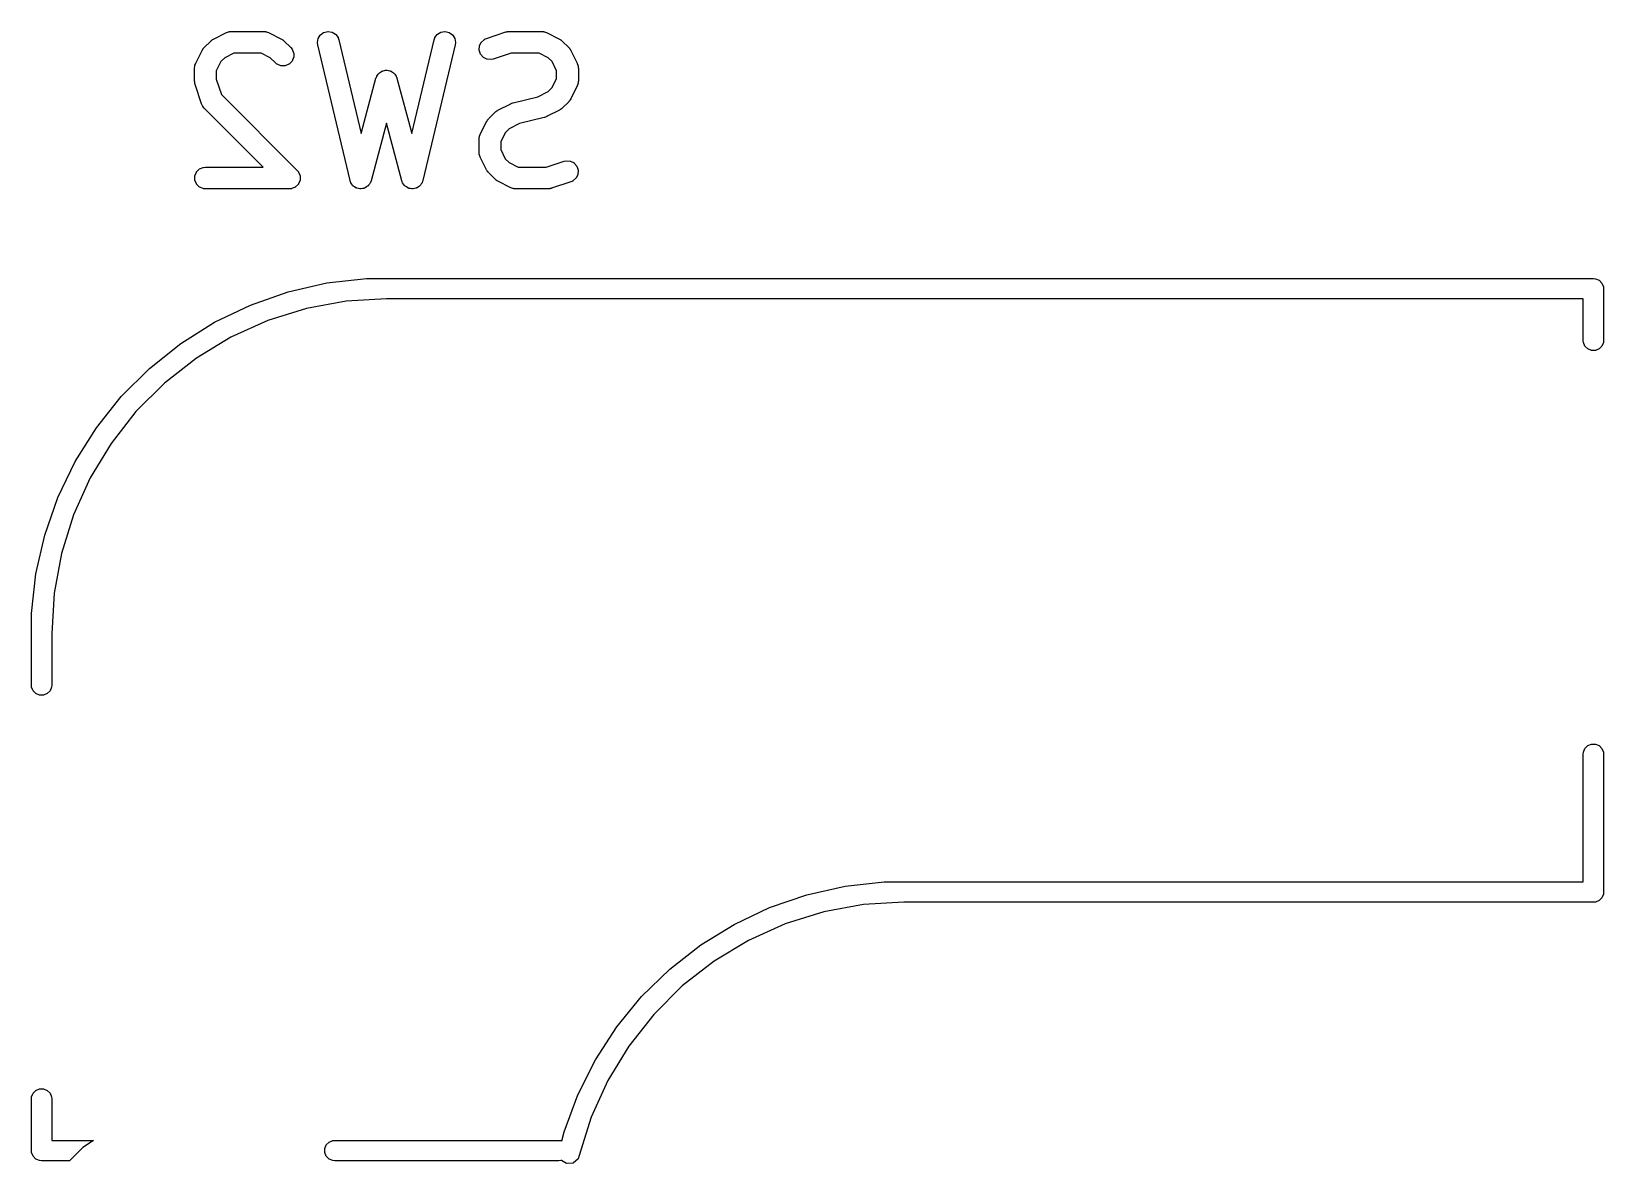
# Model space of a CAD drawing. Header units: millimetres. Extents: x 73.1 to 170.6, y -160.7 to -95.4.
# Drawn here: x 73.67 to 85.25, y -149.73 to -141.39 of the extents above; entities that cross this region are included whole.
import ezdxf

# ---------------------------------------------------------------- set-up
doc = ezdxf.new("R2010")
doc.units = ezdxf.units.MM
doc.layers.add('B.Silkscreen', color=31, linetype='CONTINUOUS', true_color=0xe8b2a7)

msp = doc.modelspace()

# ---------------------------------------------------------------- linework, layer by layer
at = {"layer": 'B.Silkscreen', "linetype": 'CONTINUOUS'}
for p, q in [((74.941716, -141.510488), (74.989335, -141.462869)), ((74.989335, -141.462869), (74.989699, -141.46254)), ((74.989699, -141.46254), (74.995122, -141.458088)), ((74.995122, -141.458088), (74.996144, -141.456911)), ((74.996144, -141.456911), (74.997256, -141.455957)), ((74.997256, -141.455957), (74.999248, -141.454702)), ((74.999248, -141.454702), (75.001064, -141.453213)), ((75.001064, -141.453213), (75.00232, -141.45246)), ((75.00232, -141.45246), (75.003754, -141.451864)), ((75.003754, -141.451864), (75.0097, -141.448124)), ((75.0097, -141.448124), (75.010127, -141.447884)), ((75.010127, -141.447884), (75.105365, -141.400265)), ((75.105365, -141.400265), (75.105814, -141.400067)), ((75.105814, -141.400067), (75.119545, -141.394812)), ((75.119545, -141.394812), (75.120976, -141.394495)), ((75.120976, -141.394495), (75.122856, -141.39436)), ((75.122856, -141.39436), (75.124598, -141.39364)), ((75.124598, -141.39364), (75.12602, -141.393284)), ((75.12602, -141.393284), (75.140652, -141.391843)), ((75.140652, -141.391843), (75.141142, -141.391819)), ((75.141142, -141.391819), (75.379237, -141.391819)), ((75.379237, -141.391819), (75.379727, -141.391843)), ((75.379727, -141.391843), (75.394359, -141.393284)), ((75.394359, -141.393284), (75.395782, -141.393641)), ((75.395782, -141.393641), (75.397521, -141.394361)), ((75.397521, -141.394361), (75.3994, -141.394495)), ((75.3994, -141.394495), (75.400833, -141.394812)), ((75.400833, -141.394812), (75.414565, -141.400067)), ((75.414565, -141.400067), (75.415014, -141.400265)), ((75.415014, -141.400265), (75.510252, -141.447884)), ((75.510252, -141.447884), (75.510679, -141.448124)), ((75.510679, -141.448124), (75.51662, -141.451862)), ((75.51662, -141.451862), (75.518058, -141.452459)), ((75.518058, -141.452459), (75.519316, -141.453214)), ((75.519316, -141.453214), (75.521126, -141.4547)), ((75.521126, -141.4547), (75.523122, -141.455956)), ((75.523122, -141.455956), (75.524237, -141.456912)), ((75.524237, -141.456912), (75.52526, -141.458092)), ((75.52526, -141.458092), (75.53068, -141.46254)), ((75.53068, -141.46254), (75.531044, -141.462869)), ((75.531044, -141.462869), (75.578663, -141.510488)), ((75.775526, -141.475299), (75.775543, -141.473831)), ((75.777514, -141.489867), (75.775526, -141.475299)), ((75.775543, -141.473831), (75.780176, -141.444936)), ((75.777604, -141.490349), (75.777514, -141.489867)), ((76.015699, -142.490349), (75.777604, -141.490349)), ((75.780176, -141.444936), (75.780855, -141.443108)), ((75.780855, -141.443108), (75.796191, -141.418186)), ((75.796191, -141.418186), (75.797518, -141.416755)), ((75.797518, -141.416755), (75.821225, -141.399598)), ((75.821225, -141.399598), (75.822998, -141.398785)), ((75.822998, -141.398785), (75.851466, -141.392007)), ((75.851466, -141.392007), (75.853416, -141.391934)), ((75.853416, -141.391934), (75.882311, -141.396567)), ((75.882311, -141.396567), (75.884139, -141.397246)), ((75.884139, -141.397246), (75.909061, -141.412582)), ((75.909061, -141.412582), (75.910492, -141.413909)), ((75.910492, -141.413909), (75.927649, -141.437616)), ((75.927649, -141.437616), (75.928325, -141.438918)), ((75.928325, -141.438918), (75.933115, -141.452818)), ((75.933115, -141.452818), (75.933252, -141.453289)), ((75.933252, -141.453289), (76.097913, -142.144869)), ((76.470083, -142.144869), (76.634746, -141.453289)), ((76.790394, -141.490348), (76.552299, -142.490349)), ((76.634746, -141.453289), (76.634883, -141.452818)), ((76.634883, -141.452818), (76.639673, -141.438918)), ((76.639673, -141.438918), (76.640349, -141.437616)), ((76.640349, -141.437616), (76.657506, -141.413909)), ((76.657506, -141.413909), (76.658937, -141.412582)), ((76.658937, -141.412582), (76.683859, -141.397246)), ((76.683859, -141.397246), (76.685687, -141.396567)), ((76.685687, -141.396567), (76.714582, -141.391934)), ((76.714582, -141.391934), (76.716532, -141.392007)), ((76.716532, -141.392007), (76.745, -141.398785)), ((76.745, -141.398785), (76.746773, -141.399598)), ((76.746773, -141.399598), (76.77048, -141.416755)), ((76.77048, -141.416755), (76.771807, -141.418186)), ((76.771807, -141.418186), (76.787143, -141.443108)), ((76.787143, -141.443108), (76.787822, -141.444936)), ((76.787822, -141.444936), (76.792455, -141.473831)), ((76.790484, -141.489866), (76.790394, -141.490348)), ((76.792472, -141.475299), (76.790484, -141.489866)), ((76.792455, -141.473831), (76.792472, -141.475299)), ((76.966506, -141.528463), (76.968581, -141.499273)), ((76.968581, -141.499273), (76.969096, -141.497392)), ((76.969096, -141.497392), (76.982182, -141.471219)), ((76.982182, -141.471219), (76.983378, -141.469678)), ((76.983378, -141.469678), (77.005485, -141.450504)), ((77.005485, -141.450504), (77.006723, -141.449715)), ((77.006723, -141.449715), (77.020149, -141.443721)), ((77.020149, -141.443721), (77.020606, -141.443544)), ((77.020606, -141.443544), (77.163462, -141.395925)), ((77.163462, -141.395925), (77.163934, -141.395793)), ((77.163934, -141.395793), (77.170771, -141.394237)), ((77.170771, -141.394237), (77.172216, -141.39364)), ((77.172216, -141.39364), (77.173638, -141.393284)), ((77.173638, -141.393284), (77.17598, -141.393052)), ((77.17598, -141.393052), (77.178273, -141.392532)), ((77.178273, -141.392532), (77.179734, -141.392421)), ((77.179734, -141.392421), (77.181282, -141.39253)), ((77.181282, -141.39253), (77.188271, -141.391843)), ((77.188271, -141.391843), (77.188761, -141.391819)), ((77.188761, -141.391819), (77.426856, -141.391819)), ((77.426856, -141.391819), (77.427346, -141.391843)), ((77.427346, -141.391843), (77.441978, -141.393284)), ((77.441978, -141.393284), (77.443401, -141.393641)), ((77.443401, -141.393641), (77.44514, -141.394361)), ((77.44514, -141.394361), (77.447019, -141.394495)), ((77.447019, -141.394495), (77.448452, -141.394812)), ((77.448452, -141.394812), (77.462184, -141.400067)), ((77.462184, -141.400067), (77.462633, -141.400265)), ((77.462633, -141.400265), (77.557871, -141.447884)), ((77.557871, -141.447884), (77.558298, -141.448124)), ((77.558298, -141.448124), (77.564239, -141.451862)), ((77.564239, -141.451862), (77.565677, -141.452459)), ((77.565677, -141.452459), (77.566935, -141.453214)), ((77.566935, -141.453214), (77.568745, -141.4547)), ((77.568745, -141.4547), (77.570741, -141.455956)), ((77.570741, -141.455956), (77.571856, -141.456912)), ((77.571856, -141.456912), (77.572879, -141.458092)), ((77.572879, -141.458092), (77.578299, -141.46254)), ((77.578299, -141.46254), (77.578663, -141.462869)), ((77.578663, -141.462869), (77.626282, -141.510488)), ((74.879112, -141.626518), (74.926731, -141.53128)), ((74.926731, -141.53128), (74.926971, -141.530853)), ((74.926971, -141.530853), (74.930711, -141.524907)), ((74.930711, -141.524907), (74.931307, -141.523473)), ((74.931307, -141.523473), (74.93206, -141.522217)), ((74.93206, -141.522217), (74.933549, -141.520401)), ((74.933549, -141.520401), (74.934804, -141.518409)), ((74.934804, -141.518409), (74.935758, -141.517297)), ((74.935758, -141.517297), (74.936935, -141.516275)), ((74.936935, -141.516275), (74.941387, -141.510852)), ((74.941387, -141.510852), (74.941716, -141.510488)), ((75.064032, -141.614448), (75.030666, -141.68118)), ((75.093295, -141.585185), (75.064032, -141.614448)), ((75.160027, -141.551819), (75.093295, -141.585185)), ((75.360352, -141.551819), (75.160027, -141.551819)), ((75.427084, -141.585185), (75.360352, -141.551819)), ((75.465525, -141.623626), (75.427084, -141.585185)), ((75.58799, -141.61226), (75.567297, -141.632953)), ((75.578663, -141.510488), (75.578992, -141.510852)), ((75.578992, -141.510852), (75.588319, -141.522217)), ((75.589073, -141.610637), (75.58799, -141.61226)), ((75.588319, -141.522217), (75.589073, -141.523476)), ((75.589073, -141.523476), (75.600272, -141.550512)), ((75.600272, -141.583601), (75.589073, -141.610637)), ((75.600272, -141.550512), (75.600653, -141.552425)), ((75.600653, -141.581688), (75.600272, -141.583601)), ((75.600653, -141.552425), (75.600653, -141.581688)), ((76.96675, -141.530399), (76.966506, -141.528463)), ((76.976004, -141.558162), (76.96675, -141.530399)), ((76.97697, -141.559857), (76.976004, -141.558162)), ((76.996144, -141.581964), (76.97697, -141.559857)), ((76.997685, -141.58316), (76.996144, -141.581964)), ((77.023858, -141.596246), (76.997685, -141.58316)), ((77.025739, -141.596761), (77.023858, -141.596246)), ((77.054929, -141.598836), (77.025739, -141.596761)), ((77.056393, -141.598725), (77.054929, -141.598836)), ((77.07073, -141.595465), (77.056393, -141.598725)), ((77.071202, -141.595332), (77.07073, -141.595465)), ((77.201741, -141.551819), (77.071202, -141.595332)), ((77.407971, -141.551819), (77.201741, -141.551819)), ((77.474703, -141.585185), (77.407971, -141.551819)), ((77.503966, -141.614448), (77.474703, -141.585185)), ((77.537332, -141.68118), (77.503966, -141.614448)), ((77.626282, -141.510488), (77.626611, -141.510852)), ((77.626611, -141.510852), (77.63106, -141.516274)), ((77.63106, -141.516274), (77.632239, -141.517296)), ((77.632239, -141.517296), (77.633195, -141.518411)), ((77.633195, -141.518411), (77.634447, -141.520401)), ((77.634447, -141.520401), (77.635937, -141.522216)), ((77.635937, -141.522216), (77.636692, -141.523475)), ((77.636692, -141.523475), (77.637286, -141.524909)), ((77.637286, -141.524909), (77.641027, -141.530853)), ((77.641027, -141.530853), (77.641267, -141.53128)), ((77.641267, -141.53128), (77.688886, -141.626518)), ((74.870666, -141.662295), (74.87069, -141.661805)), ((74.870666, -141.757533), (74.870666, -141.662295)), ((74.87069, -141.661805), (74.872131, -141.647173)), ((74.872131, -141.647173), (74.872487, -141.64575)), ((74.872487, -141.64575), (74.873208, -141.644007)), ((74.873208, -141.644007), (74.873342, -141.642131)), ((74.873342, -141.642131), (74.873659, -141.640699)), ((74.873659, -141.640699), (74.878914, -141.626967)), ((74.878914, -141.626967), (74.879112, -141.626518)), ((75.030666, -141.68118), (75.030666, -141.744552)), ((75.465889, -141.623955), (75.465525, -141.623626)), ((75.477254, -141.633282), (75.465889, -141.623955)), ((75.478513, -141.634036), (75.477254, -141.633282)), ((75.505549, -141.645235), (75.478513, -141.634036)), ((75.507462, -141.645616), (75.505549, -141.645235)), ((75.536725, -141.645616), (75.507462, -141.645616)), ((75.538638, -141.645235), (75.536725, -141.645616)), ((75.565674, -141.634036), (75.538638, -141.645235)), ((75.567297, -141.632953), (75.565674, -141.634036)), ((76.097913, -142.144869), (76.2067, -141.73692)), ((76.2067, -141.73692), (76.206849, -141.736453)), ((76.206849, -141.736453), (76.207935, -141.733554)), ((76.207935, -141.733554), (76.208052, -141.732679)), ((76.208052, -141.732679), (76.20868, -141.730837)), ((76.20868, -141.730837), (76.209461, -141.729485)), ((76.209461, -141.729485), (76.212013, -141.722685)), ((76.212013, -141.722685), (76.212724, -141.721402)), ((76.212724, -141.721402), (76.218544, -141.713797)), ((76.218544, -141.713797), (76.223343, -141.70551)), ((76.223343, -141.70551), (76.22463, -141.704045)), ((76.22463, -141.704045), (76.22796, -141.701495)), ((76.22796, -141.701495), (76.230511, -141.698164)), ((76.230511, -141.698164), (76.231975, -141.696877)), ((76.231975, -141.696877), (76.240263, -141.692077)), ((76.240263, -141.692077), (76.247869, -141.686257)), ((76.247869, -141.686257), (76.249619, -141.685397)), ((76.249619, -141.685397), (76.253669, -141.684316)), ((76.253669, -141.684316), (76.257302, -141.682214)), ((76.257302, -141.682214), (76.259147, -141.681586)), ((76.259147, -141.681586), (76.268644, -141.680323)), ((76.268644, -141.680323), (76.277896, -141.677857)), ((76.277896, -141.677857), (76.279842, -141.677732)), ((76.279842, -141.677732), (76.283995, -141.678283)), ((76.283995, -141.678283), (76.288157, -141.677731)), ((76.288157, -141.677731), (76.290103, -141.677856)), ((76.290103, -141.677856), (76.299363, -141.680325)), ((76.299363, -141.680325), (76.308851, -141.681586)), ((76.308851, -141.681586), (76.310697, -141.682215)), ((76.310697, -141.682215), (76.314322, -141.684313)), ((76.314322, -141.684313), (76.318379, -141.685396)), ((76.318379, -141.685396), (76.320129, -141.686257)), ((76.320129, -141.686257), (76.327734, -141.692078)), ((76.327734, -141.692078), (76.336022, -141.696877)), ((76.336022, -141.696877), (76.337488, -141.698165)), ((76.337488, -141.698165), (76.340037, -141.701496)), ((76.340037, -141.701496), (76.343367, -141.704045)), ((76.343367, -141.704045), (76.344655, -141.70551)), ((76.344655, -141.70551), (76.349452, -141.713795)), ((76.349452, -141.713795), (76.355275, -141.721403)), ((76.355275, -141.721403), (76.355986, -141.722686)), ((76.355986, -141.722686), (76.358534, -141.729481)), ((76.358534, -141.729481), (76.359317, -141.730833)), ((76.359317, -141.730833), (76.359947, -141.732682)), ((76.359947, -141.732682), (76.360063, -141.733561)), ((76.360063, -141.733561), (76.361148, -141.736452)), ((76.361148, -141.736452), (76.361298, -141.73692)), ((76.361298, -141.73692), (76.470083, -142.144869)), ((77.503966, -141.80538), (77.537332, -141.738648)), ((77.537332, -141.738648), (77.537332, -141.68118)), ((77.688886, -141.626518), (77.689084, -141.626967)), ((77.689084, -141.626967), (77.694339, -141.640698)), ((77.694339, -141.640698), (77.694656, -141.642131)), ((77.694656, -141.642131), (77.694789, -141.64401)), ((77.694789, -141.64401), (77.69551, -141.64575)), ((77.69551, -141.64575), (77.695867, -141.647173)), ((77.695867, -141.647173), (77.697308, -141.661805)), ((77.697308, -141.661805), (77.697332, -141.662295)), ((77.697332, -141.662295), (77.697332, -141.757533)), ((74.87069, -141.758023), (74.870666, -141.757533)), ((74.871377, -141.765009), (74.87069, -141.758023)), ((74.871268, -141.766559), (74.871377, -141.765009)), ((74.871379, -141.768021), (74.871268, -141.766559)), ((74.871899, -141.770313), (74.871379, -141.768021)), ((74.872131, -141.772656), (74.871899, -141.770313)), ((74.872487, -141.774078), (74.872131, -141.772656)), ((74.873084, -141.775522), (74.872487, -141.774078)), ((74.87464, -141.782359), (74.873084, -141.775522)), ((74.874772, -141.782831), (74.87464, -141.782359)), ((74.922391, -141.925688), (74.874772, -141.782831)), ((75.030666, -141.744552), (75.068206, -141.857173)), ((77.398937, -141.872525), (77.474703, -141.834642)), ((77.474703, -141.834642), (77.503966, -141.80538)), ((77.688886, -141.79331), (77.641267, -141.888548)), ((77.689084, -141.792861), (77.688886, -141.79331)), ((77.694339, -141.77913), (77.689084, -141.792861)), ((77.694656, -141.777697), (77.694339, -141.77913)), ((77.694789, -141.775817), (77.694656, -141.777697)), ((77.69551, -141.774079), (77.694789, -141.775817)), ((77.695867, -141.772655), (77.69551, -141.774079)), ((77.697308, -141.758023), (77.695867, -141.772655)), ((77.697332, -141.757533), (77.697308, -141.758023)), ((74.922568, -141.926145), (74.922391, -141.925688)), ((74.928562, -141.93957), (74.922568, -141.926145)), ((74.929351, -141.940808), (74.928562, -141.93957)), ((74.930584, -141.942229), (74.929351, -141.940808)), ((74.931306, -141.943972), (74.930584, -141.942229)), ((74.93206, -141.94523), (74.931306, -141.943972)), ((74.941387, -141.956595), (74.93206, -141.94523)), ((74.941716, -141.956959), (74.941387, -141.956595)), ((75.376575, -142.391819), (74.941716, -141.956959)), ((75.068206, -141.857173), (75.626282, -142.41525)), ((77.105365, -141.971693), (77.200603, -141.924074)), ((77.200603, -141.924074), (77.201048, -141.923878)), ((77.201048, -141.923878), (77.201635, -141.923652)), ((77.201635, -141.923652), (77.202661, -141.923106)), ((77.202661, -141.923106), (77.208725, -141.920938)), ((77.208725, -141.920938), (77.214783, -141.918621)), ((77.214783, -141.918621), (77.215914, -141.918369)), ((77.215914, -141.918369), (77.216511, -141.918157)), ((77.216511, -141.918157), (77.216977, -141.918016)), ((77.216977, -141.918016), (77.398937, -141.872525)), ((77.564235, -141.967965), (77.558299, -141.971703)), ((77.565675, -141.96737), (77.564235, -141.967965)), ((77.566936, -141.966613), (77.565675, -141.96737)), ((77.568745, -141.965126), (77.566936, -141.966613)), ((77.570739, -141.963873), (77.568745, -141.965126)), ((77.571857, -141.962914), (77.570739, -141.963873)), ((77.572877, -141.961736), (77.571857, -141.962914)), ((77.578299, -141.957288), (77.572877, -141.961736)), ((77.578663, -141.956959), (77.578299, -141.957288)), ((77.626282, -141.90934), (77.578663, -141.956959)), ((77.626611, -141.908976), (77.626282, -141.90934)), ((77.631059, -141.903554), (77.626611, -141.908976)), ((77.632237, -141.902534), (77.631059, -141.903554)), ((77.633196, -141.901416), (77.632237, -141.902534)), ((77.634449, -141.899422), (77.633196, -141.901416)), ((77.635936, -141.897613), (77.634449, -141.899422)), ((77.636693, -141.896352), (77.635936, -141.897613)), ((77.637288, -141.894912), (77.636693, -141.896352)), ((77.641026, -141.888976), (77.637288, -141.894912)), ((77.641267, -141.888548), (77.641026, -141.888976)), ((76.283998, -142.068017), (76.170822, -142.492432)), ((76.397176, -142.492432), (76.283998, -142.068017)), ((76.97435, -142.150327), (77.021969, -142.055089)), ((77.021969, -142.055089), (77.022209, -142.054662)), ((77.022209, -142.054662), (77.025949, -142.048716)), ((77.025949, -142.048716), (77.026545, -142.047282)), ((77.026545, -142.047282), (77.027298, -142.046026)), ((77.027298, -142.046026), (77.028787, -142.04421)), ((77.028787, -142.04421), (77.030042, -142.042218)), ((77.030042, -142.042218), (77.030996, -142.041106)), ((77.030996, -142.041106), (77.032173, -142.040084)), ((77.032173, -142.040084), (77.036625, -142.034661)), ((77.036625, -142.034661), (77.036954, -142.034297)), ((77.036954, -142.034297), (77.084573, -141.986678)), ((77.084573, -141.986678), (77.084937, -141.986349)), ((77.084937, -141.986349), (77.09036, -141.981897)), ((77.09036, -141.981897), (77.091382, -141.98072)), ((77.091382, -141.98072), (77.092494, -141.979766)), ((77.092494, -141.979766), (77.094486, -141.978511)), ((77.094486, -141.978511), (77.096302, -141.977022)), ((77.096302, -141.977022), (77.097558, -141.976269)), ((77.097558, -141.976269), (77.098992, -141.975673)), ((77.098992, -141.975673), (77.104938, -141.971933)), ((77.104938, -141.971933), (77.105365, -141.971693)), ((77.264299, -142.07111), (77.188533, -142.108993)), ((77.446259, -142.025621), (77.264299, -142.07111)), ((77.44673, -142.025478), (77.446259, -142.025621)), ((77.447321, -142.025266), (77.44673, -142.025478)), ((77.448453, -142.025016), (77.447321, -142.025266)), ((77.454489, -142.022705), (77.448453, -142.025016)), ((77.460574, -142.020532), (77.454489, -142.022705)), ((77.461597, -142.019984), (77.460574, -142.020532)), ((77.462182, -142.019761), (77.461597, -142.019984)), ((77.462633, -142.019563), (77.462182, -142.019761)), ((77.557871, -141.971944), (77.462633, -142.019563)), ((77.558299, -141.971703), (77.557871, -141.971944)), ((76.965904, -142.186104), (76.965928, -142.185614)), ((76.965904, -142.281342), (76.965904, -142.186104)), ((76.965928, -142.185614), (76.967369, -142.170982)), ((76.967369, -142.170982), (76.967725, -142.169559)), ((76.967725, -142.169559), (76.968446, -142.167816)), ((76.968446, -142.167816), (76.96858, -142.16594)), ((76.96858, -142.16594), (76.968897, -142.164508)), ((76.968897, -142.164508), (76.974152, -142.150776)), ((76.974152, -142.150776), (76.97435, -142.150327)), ((77.15927, -142.138257), (77.125904, -142.204989)), ((77.188533, -142.108993), (77.15927, -142.138257)), ((76.965928, -142.281832), (76.965904, -142.281342)), ((76.967369, -142.296464), (76.965928, -142.281832)), ((76.967726, -142.297887), (76.967369, -142.296464)), ((76.968446, -142.299626), (76.967726, -142.297887)), ((76.96858, -142.301505), (76.968446, -142.299626)), ((76.968897, -142.302938), (76.96858, -142.301505)), ((76.974152, -142.31667), (76.968897, -142.302938)), ((76.97435, -142.317119), (76.974152, -142.31667)), ((77.021969, -142.412357), (76.97435, -142.317119)), ((77.125904, -142.204989), (77.125904, -142.262457)), ((77.125904, -142.262457), (77.159271, -142.329191)), ((74.872488, -142.455274), (74.883687, -142.428238)), ((74.883687, -142.428238), (74.88477, -142.426615)), ((74.88477, -142.426615), (74.905462, -142.405923)), ((74.905462, -142.405923), (74.907085, -142.40484)), ((74.907085, -142.40484), (74.934121, -142.393641)), ((74.934121, -142.393641), (74.935544, -142.393284)), ((74.935544, -142.393284), (74.950176, -142.391843)), ((74.950176, -142.391843), (74.950666, -142.391819)), ((74.950666, -142.391819), (75.376575, -142.391819)), ((75.626282, -142.41525), (75.626611, -142.415614)), ((75.626611, -142.415614), (75.635939, -142.426979)), ((75.635939, -142.426979), (75.636693, -142.428238)), ((75.636693, -142.428238), (75.647891, -142.455275)), ((77.022209, -142.412785), (77.021969, -142.412357)), ((77.025949, -142.418728), (77.022209, -142.412785)), ((77.026543, -142.42016), (77.025949, -142.418728)), ((77.027297, -142.421419), (77.026543, -142.42016)), ((77.028787, -142.423235), (77.027297, -142.421419)), ((77.030042, -142.425228), (77.028787, -142.423235)), ((77.030997, -142.426342), (77.030042, -142.425228)), ((77.032177, -142.427365), (77.030997, -142.426342)), ((77.036624, -142.432784), (77.032177, -142.427365)), ((77.036953, -142.433147), (77.036624, -142.432784)), ((77.084572, -142.480767), (77.036953, -142.433147)), ((77.159271, -142.329191), (77.188531, -142.358452)), ((77.188531, -142.358452), (77.255265, -142.391819)), ((77.255265, -142.391819), (77.461495, -142.391819)), ((77.461495, -142.391819), (77.592033, -142.348306)), ((77.592033, -142.348306), (77.592505, -142.348173)), ((77.592505, -142.348173), (77.606842, -142.344913)), ((77.606842, -142.344913), (77.608306, -142.344802)), ((77.608306, -142.344802), (77.637496, -142.346877)), ((77.637496, -142.346877), (77.639377, -142.347392)), ((77.639377, -142.347392), (77.665551, -142.360478)), ((77.665551, -142.360478), (77.667092, -142.361674)), ((77.667092, -142.361674), (77.686266, -142.383782)), ((77.686266, -142.383782), (77.687232, -142.385477)), ((77.687232, -142.385477), (77.696486, -142.413239)), ((77.69673, -142.415175), (77.694655, -142.444365)), ((77.696486, -142.413239), (77.69673, -142.415175)), ((74.872107, -142.457187), (74.872488, -142.455274)), ((74.872107, -142.486451), (74.872107, -142.457187)), ((74.872488, -142.488364), (74.872107, -142.486451)), ((74.883687, -142.5154), (74.872488, -142.488364)), ((74.88477, -142.517023), (74.883687, -142.5154)), ((74.905462, -142.537715), (74.88477, -142.517023)), ((74.907085, -142.538798), (74.905462, -142.537715)), ((74.934121, -142.549997), (74.907085, -142.538798)), ((75.599268, -142.544608), (75.586258, -142.549997)), ((75.613294, -142.538799), (75.599268, -142.544608)), ((75.614917, -142.537715), (75.613294, -142.538799)), ((75.635609, -142.517022), (75.614917, -142.537715)), ((75.636692, -142.5154), (75.635609, -142.517022)), ((75.647891, -142.488364), (75.636692, -142.5154)), ((75.647891, -142.455275), (75.648272, -142.457188)), ((75.648272, -142.486451), (75.647891, -142.488364)), ((75.648272, -142.457188), (75.648272, -142.486451)), ((76.015836, -142.49082), (76.015699, -142.490349)), ((76.017402, -142.495366), (76.015836, -142.49082)), ((76.017576, -142.496672), (76.017402, -142.495366)), ((76.018204, -142.498516), (76.017576, -142.496672)), ((76.018905, -142.499727), (76.018204, -142.498516)), ((76.020626, -142.50472), (76.018905, -142.499727)), ((76.021302, -142.506022), (76.020626, -142.50472)), ((76.027541, -142.514643), (76.021302, -142.506022)), ((76.032867, -142.523842), (76.027541, -142.514643)), ((76.034155, -142.525307), (76.032867, -142.523842)), ((76.036629, -142.527201), (76.034155, -142.525307)), ((76.03846, -142.52973), (76.036629, -142.527201)), ((76.03989, -142.531056), (76.03846, -142.52973)), ((76.048947, -142.536628), (76.03989, -142.531056)), ((76.057393, -142.543094), (76.048947, -142.536628)), ((76.059144, -142.543955), (76.057393, -142.543094)), ((76.062153, -142.544757), (76.059144, -142.543955)), ((76.064812, -142.546393), (76.062153, -142.544757)), ((76.066641, -142.547071), (76.064812, -142.546393)), ((76.077145, -142.548755), (76.066641, -142.547071)), ((76.08742, -142.551495), (76.077145, -142.548755)), ((76.10784, -142.549164), (76.097485, -142.551631)), ((76.118374, -142.547766), (76.10784, -142.549164)), ((76.120222, -142.547137), (76.118374, -142.547766)), ((76.122919, -142.545575), (76.120222, -142.547137)), ((76.125953, -142.544853), (76.122919, -142.545575)), ((76.127727, -142.544039), (76.125953, -142.544853)), ((76.136345, -142.5378), (76.127727, -142.544039)), ((76.145546, -142.532475), (76.136345, -142.5378)), ((76.147012, -142.531187), (76.145546, -142.532475)), ((76.148907, -142.52871), (76.147012, -142.531187)), ((76.151433, -142.526883), (76.148907, -142.52871)), ((76.152761, -142.525452), (76.151433, -142.526883)), ((76.158337, -142.516387), (76.152761, -142.525452)), ((76.164798, -142.507949), (76.158337, -142.516387)), ((76.16551, -142.506666), (76.164798, -142.507949)), ((76.167365, -142.501716), (76.16551, -142.506666)), ((76.168096, -142.500531), (76.167365, -142.501716)), ((76.168775, -142.498701), (76.168096, -142.500531)), ((76.168983, -142.497402), (76.168775, -142.498701)), ((76.170672, -142.4929), (76.168983, -142.497402)), ((76.170822, -142.492432), (76.170672, -142.4929)), ((76.397325, -142.492899), (76.397176, -142.492432)), ((76.399014, -142.497404), (76.397325, -142.492899)), ((76.399223, -142.498704), (76.399014, -142.497404)), ((76.399902, -142.50053), (76.399223, -142.498704)), ((76.40063, -142.501713), (76.399902, -142.50053)), ((76.402488, -142.506667), (76.40063, -142.501713)), ((76.4032, -142.50795), (76.402488, -142.506667)), ((76.409666, -142.516397), (76.4032, -142.50795)), ((76.415238, -142.525452), (76.409666, -142.516397)), ((76.416565, -142.526883), (76.415238, -142.525452)), ((76.419092, -142.528712), (76.416565, -142.526883)), ((76.420987, -142.531187), (76.419092, -142.528712)), ((76.422452, -142.532475), (76.420987, -142.531187)), ((76.431656, -142.537803), (76.422452, -142.532475)), ((76.440272, -142.544039), (76.431656, -142.537803)), ((76.442045, -142.544853), (76.440272, -142.544039)), ((76.445079, -142.545575), (76.442045, -142.544853)), ((76.447777, -142.547137), (76.445079, -142.545575)), ((76.449623, -142.547766), (76.447777, -142.547137)), ((76.460161, -142.549166), (76.449623, -142.547766)), ((76.470513, -142.551631), (76.460161, -142.549166)), ((76.490865, -142.548752), (76.48058, -142.551496)), ((76.501357, -142.547071), (76.490865, -142.548752)), ((76.503186, -142.546392), (76.501357, -142.547071)), ((76.505837, -142.54476), (76.503186, -142.546392)), ((76.508854, -142.543956), (76.505837, -142.54476)), ((76.510605, -142.543095), (76.508854, -142.543956)), ((76.519054, -142.536626), (76.510605, -142.543095)), ((76.528108, -142.531056), (76.519054, -142.536626)), ((76.529539, -142.529729), (76.528108, -142.531056)), ((76.531366, -142.527203), (76.529539, -142.529729)), ((76.533843, -142.525308), (76.531366, -142.527203)), ((76.535131, -142.523842), (76.533843, -142.525308)), ((76.540457, -142.51464), (76.535131, -142.523842)), ((76.546695, -142.506023), (76.540457, -142.51464)), ((76.547372, -142.504719), (76.546695, -142.506023)), ((76.54909, -142.499731), (76.547372, -142.504719)), ((76.549792, -142.49852), (76.54909, -142.499731)), ((76.550423, -142.49667), (76.549792, -142.49852)), ((76.550596, -142.495362), (76.550423, -142.49667)), ((76.552162, -142.490821), (76.550596, -142.495362)), ((76.552299, -142.490349), (76.552162, -142.490821)), ((77.084936, -142.481097), (77.084572, -142.480767)), ((77.090358, -142.485546), (77.084936, -142.481097)), ((77.091381, -142.486726), (77.090358, -142.485546)), ((77.092494, -142.487681), (77.091381, -142.486726)), ((77.094486, -142.488935), (77.092494, -142.487681)), ((77.096302, -142.490425), (77.094486, -142.488935)), ((77.09756, -142.491179), (77.096302, -142.490425)), ((77.098994, -142.491773), (77.09756, -142.491179)), ((77.104938, -142.495514), (77.098994, -142.491773)), ((77.105365, -142.495754), (77.104938, -142.495514)), ((77.200603, -142.543373), (77.105365, -142.495754)), ((77.201052, -142.543571), (77.200603, -142.543373)), ((77.214783, -142.548826), (77.201052, -142.543571)), ((77.216216, -142.549143), (77.214783, -142.548826)), ((77.218095, -142.549276), (77.216216, -142.549143)), ((77.219835, -142.549997), (77.218095, -142.549276)), ((77.49246, -142.5494), (77.491022, -142.549997)), ((77.4993, -142.547846), (77.49246, -142.5494)), ((77.499773, -142.547713), (77.4993, -142.547846)), ((77.64263, -142.500094), (77.499773, -142.547713)), ((77.643087, -142.499917), (77.64263, -142.500094)), ((77.656512, -142.493923), (77.643087, -142.499917)), ((77.65775, -142.493134), (77.656512, -142.493923)), ((77.679857, -142.47396), (77.65775, -142.493134)), ((77.681053, -142.472419), (77.679857, -142.47396)), ((77.69414, -142.446246), (77.681053, -142.472419)), ((77.694655, -142.444365), (77.69414, -142.446246)), ((74.935544, -142.550354), (74.934121, -142.549997)), ((74.950176, -142.551795), (74.935544, -142.550354)), ((74.950666, -142.551819), (74.950176, -142.551795)), ((75.569713, -142.551819), (74.950666, -142.551819)), ((75.570203, -142.551795), (75.569713, -142.551819)), ((75.584835, -142.550354), (75.570203, -142.551795)), ((75.586258, -142.549997), (75.584835, -142.550354)), ((76.089367, -142.55162), (76.08742, -142.551495)), ((76.092453, -142.551209), (76.089367, -142.55162)), ((76.095535, -142.551704), (76.092453, -142.551209)), ((76.097485, -142.551631), (76.095535, -142.551704)), ((76.472463, -142.551704), (76.470513, -142.551631)), ((76.475541, -142.551209), (76.472463, -142.551704)), ((76.478632, -142.551621), (76.475541, -142.551209)), ((76.48058, -142.551496), (76.478632, -142.551621)), ((77.221258, -142.550354), (77.219835, -142.549997)), ((77.23589, -142.551795), (77.221258, -142.550354)), ((77.23638, -142.551819), (77.23589, -142.551795)), ((77.474475, -142.551819), (77.23638, -142.551819)), ((77.474966, -142.551795), (77.474475, -142.551819)), ((77.48195, -142.551106), (77.474966, -142.551795)), ((77.483499, -142.551217), (77.48195, -142.551106)), ((77.484964, -142.551105), (77.483499, -142.551217)), ((77.487251, -142.550584), (77.484964, -142.551105)), ((77.489596, -142.550354), (77.487251, -142.550584)), ((77.491022, -142.549997), (77.489596, -142.550354)), ((75.845281, -143.244886), (76.137145, -143.212)), ((76.137145, -143.212), (76.284, -143.212)), ((76.284, -143.212), (76.308369, -143.212)), ((76.308369, -143.212), (85.174, -143.212)), ((85.174, -143.212), (85.188632, -143.213441)), ((85.188632, -143.213441), (85.215668, -143.22464)), ((85.215668, -143.22464), (85.23636, -143.245332)), ((75.281706, -143.407249), (75.558935, -143.310242)), ((75.558935, -143.310242), (75.845281, -143.244886)), ((85.23636, -143.245332), (85.247559, -143.272368)), ((85.247559, -143.272368), (85.249, -143.287)), ((85.249, -143.287), (85.249, -143.668)), ((75.017082, -143.534685), (75.281706, -143.407249)), ((75.694087, -143.433629), (75.409899, -143.522185)), ((75.986877, -143.379973), (75.694087, -143.433629)), ((76.284, -143.362), (75.986877, -143.379973)), ((76.308369, -143.362), (76.284, -143.362)), ((85.099, -143.362), (76.308369, -143.362)), ((85.099, -143.668), (85.099, -143.362)), ((74.768391, -143.690948), (75.017082, -143.534685)), ((75.409899, -143.522185), (75.138458, -143.644351)), ((74.538759, -143.874074), (74.768391, -143.690948)), ((75.138458, -143.644351), (74.883721, -143.798345)), ((85.100441, -143.682632), (85.099, -143.668)), ((85.11164, -143.709668), (85.100441, -143.682632)), ((85.247559, -143.682632), (85.23636, -143.709668)), ((85.249, -143.668), (85.247559, -143.682632)), ((74.883721, -143.798345), (74.649403, -143.981921)), ((85.132332, -143.73036), (85.11164, -143.709668)), ((85.159368, -143.741559), (85.132332, -143.73036)), ((85.188632, -143.741559), (85.159368, -143.741559)), ((85.215668, -143.73036), (85.188632, -143.741559)), ((85.23636, -143.709668), (85.215668, -143.73036)), ((74.331074, -144.081759), (74.538759, -143.874074)), ((74.649403, -143.981921), (74.438921, -144.192403)), ((74.147948, -144.311391), (74.331074, -144.081759)), ((74.438921, -144.192403), (74.255345, -144.426721)), ((73.991685, -144.560082), (74.147948, -144.311391)), ((74.255345, -144.426721), (74.101351, -144.681458)), ((73.864249, -144.824706), (73.991685, -144.560082)), ((74.101351, -144.681458), (73.979185, -144.952899)), ((73.767242, -145.101935), (73.864249, -144.824706)), ((73.979185, -144.952899), (73.890629, -145.237087)), ((73.701886, -145.388281), (73.767242, -145.101935)), ((73.890629, -145.237087), (73.836973, -145.529877)), ((73.669, -145.680145), (73.701886, -145.388281)), ((73.836973, -145.529877), (73.819, -145.827)), ((73.669, -145.827), (73.669, -145.680145)), ((73.669, -146.208), (73.669, -145.827)), ((73.819, -145.827), (73.819, -146.208)), ((73.670441, -146.222632), (73.669, -146.208)), ((73.68164, -146.249668), (73.670441, -146.222632)), ((73.702332, -146.27036), (73.68164, -146.249668)), ((73.80636, -146.249668), (73.785668, -146.27036)), ((73.817559, -146.222632), (73.80636, -146.249668)), ((73.819, -146.208), (73.817559, -146.222632)), ((73.729368, -146.281559), (73.702332, -146.27036)), ((73.758632, -146.281559), (73.729368, -146.281559)), ((73.785668, -146.27036), (73.758632, -146.281559)), ((85.099, -146.716), (85.100441, -146.701368)), ((85.099, -147.657), (85.099, -146.716)), ((85.100441, -146.701368), (85.11164, -146.674332)), ((85.11164, -146.674332), (85.132332, -146.65364)), ((85.132332, -146.65364), (85.159368, -146.642441)), ((85.159368, -146.642441), (85.188632, -146.642441)), ((85.188632, -146.642441), (85.215668, -146.65364)), ((85.215668, -146.65364), (85.23636, -146.674332)), ((85.23636, -146.674332), (85.247559, -146.701368)), ((85.247559, -146.701368), (85.249, -146.716)), ((85.249, -146.716), (85.249, -147.732)), ((79.106302, -147.846409), (79.37977, -147.752294)), ((79.37977, -147.752294), (79.661948, -147.688906)), ((79.661948, -147.688906), (79.949395, -147.657018)), ((79.949395, -147.657018), (80.094, -147.657)), ((80.094, -147.657), (80.118369, -147.657)), ((80.118369, -147.657), (85.099, -147.657)), ((85.247559, -147.746632), (85.23636, -147.773668)), ((85.249, -147.732), (85.247559, -147.746632)), ((78.844878, -147.970102), (79.106302, -147.846409)), ((79.797615, -147.824883), (79.505531, -147.878273)), ((80.094, -147.807), (79.797615, -147.824883)), ((80.118369, -147.807), (80.094, -147.807)), ((85.174, -147.807), (80.118369, -147.807)), ((85.188632, -147.805559), (85.174, -147.807)), ((85.215668, -147.79436), (85.188632, -147.805559)), ((85.23636, -147.773668), (85.215668, -147.79436)), ((78.598686, -148.121865), (78.844878, -147.970102)), ((79.221985, -147.966395), (78.951091, -148.08797)), ((79.505531, -147.878273), (79.221985, -147.966395)), ((78.951091, -148.08797), (78.696781, -148.241235)), ((78.37073, -148.299849), (78.598686, -148.121865)), ((78.163787, -148.501882), (78.37073, -148.299849)), ((78.696781, -148.241235), (78.462744, -148.423966)), ((78.462744, -148.423966), (78.252376, -148.633511)), ((77.980382, -148.7255), (78.163787, -148.501882)), ((78.252376, -148.633511), (78.068729, -148.86683)), ((77.822752, -148.967977), (77.980382, -148.7255)), ((78.068729, -148.86683), (77.914468, -149.120537)), ((77.692819, -149.226357), (77.822752, -148.967977)), ((77.914468, -149.120537), (77.791832, -149.390952)), ((73.669, -149.256), (73.670441, -149.241368)), ((73.669, -149.637), (73.669, -149.256)), ((73.670441, -149.241368), (73.68164, -149.214332)), ((73.68164, -149.214332), (73.702332, -149.19364)), ((73.702332, -149.19364), (73.729368, -149.182441)), ((73.729368, -149.182441), (73.758632, -149.182441)), ((73.758632, -149.182441), (73.785668, -149.19364)), ((73.785668, -149.19364), (73.80636, -149.214332)), ((73.80636, -149.214332), (73.817559, -149.241368)), ((73.817559, -149.241368), (73.819, -149.256)), ((73.819, -149.256), (73.819, -149.562)), ((77.592167, -149.497487), (77.692819, -149.226357)), ((77.575008, -149.566082), (77.592167, -149.497487)), ((77.791832, -149.390952), (77.702599, -149.67415)), ((73.819, -149.562), (74.125, -149.562)), ((74.125074, -149.562007), (74.046895, -149.614245)), ((74.125, -149.562), (74.125074, -149.562007)), ((75.829441, -149.622368), (75.84064, -149.595332)), ((75.84064, -149.595332), (75.861332, -149.57464)), ((75.861332, -149.57464), (75.888368, -149.563441)), ((75.888368, -149.563441), (75.903, -149.562)), ((75.903, -149.562), (77.554, -149.562)), ((77.554, -149.562), (77.568632, -149.563441)), ((77.568632, -149.563441), (77.575008, -149.566082)), ((73.670441, -149.651632), (73.669, -149.637)), ((73.68164, -149.678668), (73.670441, -149.651632)), ((73.702332, -149.69936), (73.68164, -149.678668)), ((73.729368, -149.710559), (73.702332, -149.69936)), ((73.744, -149.712), (73.729368, -149.710559)), ((73.94914, -149.712), (73.744, -149.712)), ((74.046895, -149.614245), (73.94914, -149.712)), ((75.829441, -149.651632), (75.829441, -149.622368)), ((75.84064, -149.678668), (75.829441, -149.651632)), ((75.861332, -149.69936), (75.84064, -149.678668)), ((75.888368, -149.710559), (75.861332, -149.69936)), ((75.903, -149.712), (75.888368, -149.710559)), ((77.554, -149.712), (75.903, -149.712)), ((77.568632, -149.710559), (77.554, -149.712)), ((77.572887, -149.708796), (77.568632, -149.710559)), ((77.610712, -149.732465), (77.572887, -149.708796)), ((77.659333, -149.729096), (77.610712, -149.732465)), ((77.696689, -149.697792), (77.659333, -149.729096)), ((77.702599, -149.67415), (77.696689, -149.697792))]:
    msp.add_line(p, q, dxfattribs=at)

doc.saveas('drawing.dxf')
